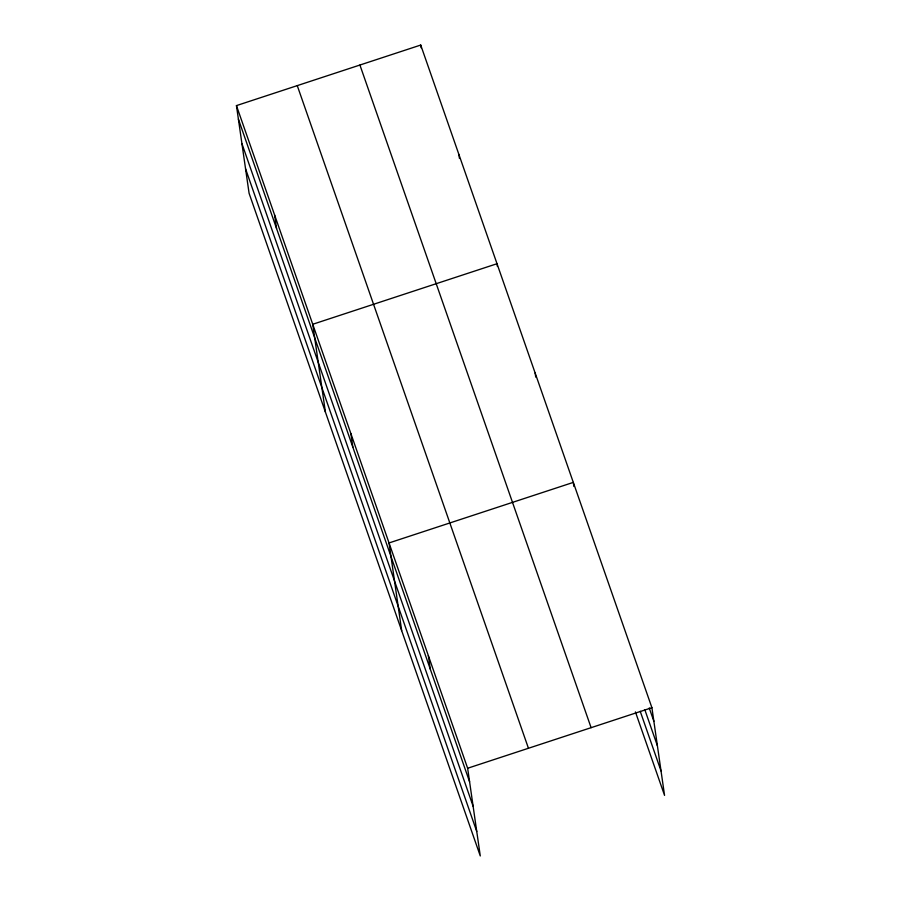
<?xml version="1.0" encoding="UTF-8"?>
<svg xmlns="http://www.w3.org/2000/svg" width="901" height="901" viewBox="0 0 901 901"><rect width="100%" height="100%" fill="white"/><g stroke="black" fill="none" stroke-linecap="round" stroke-linejoin="round"><path stroke-width="1.35" d="M236.445 105.608L467.642 768.249L480.278 855.95L249.093 193.31L236.445 105.608L420.722 45.05L651.907 707.69L664.555 795.392L635.419 711.903M467.642 768.249L651.907 707.69M649.238 707.995L653.867 721.25M644.902 709.932L657.392 745.713M640.217 711.294L661.019 770.929M359.916 65.03L591.101 727.67M297.262 85.618L528.448 748.269M238.405 119.157L469.59 781.798M241.93 143.631L473.126 806.271M245.568 168.836L476.753 831.477M573.892 486.461L573.306 482.395L389.041 542.943L401.677 630.655M535.16 373.059L535.746 377.125M497.408 266.437L497.014 263.723L312.748 324.27L325.385 411.982M458.868 154.386L459.454 158.452M420.722 45.05L421.116 47.764M428.335 655.601L430.295 669.15M350.894 433.606L352.843 447.166M274.591 214.945L276.551 228.494"/></g></svg>
